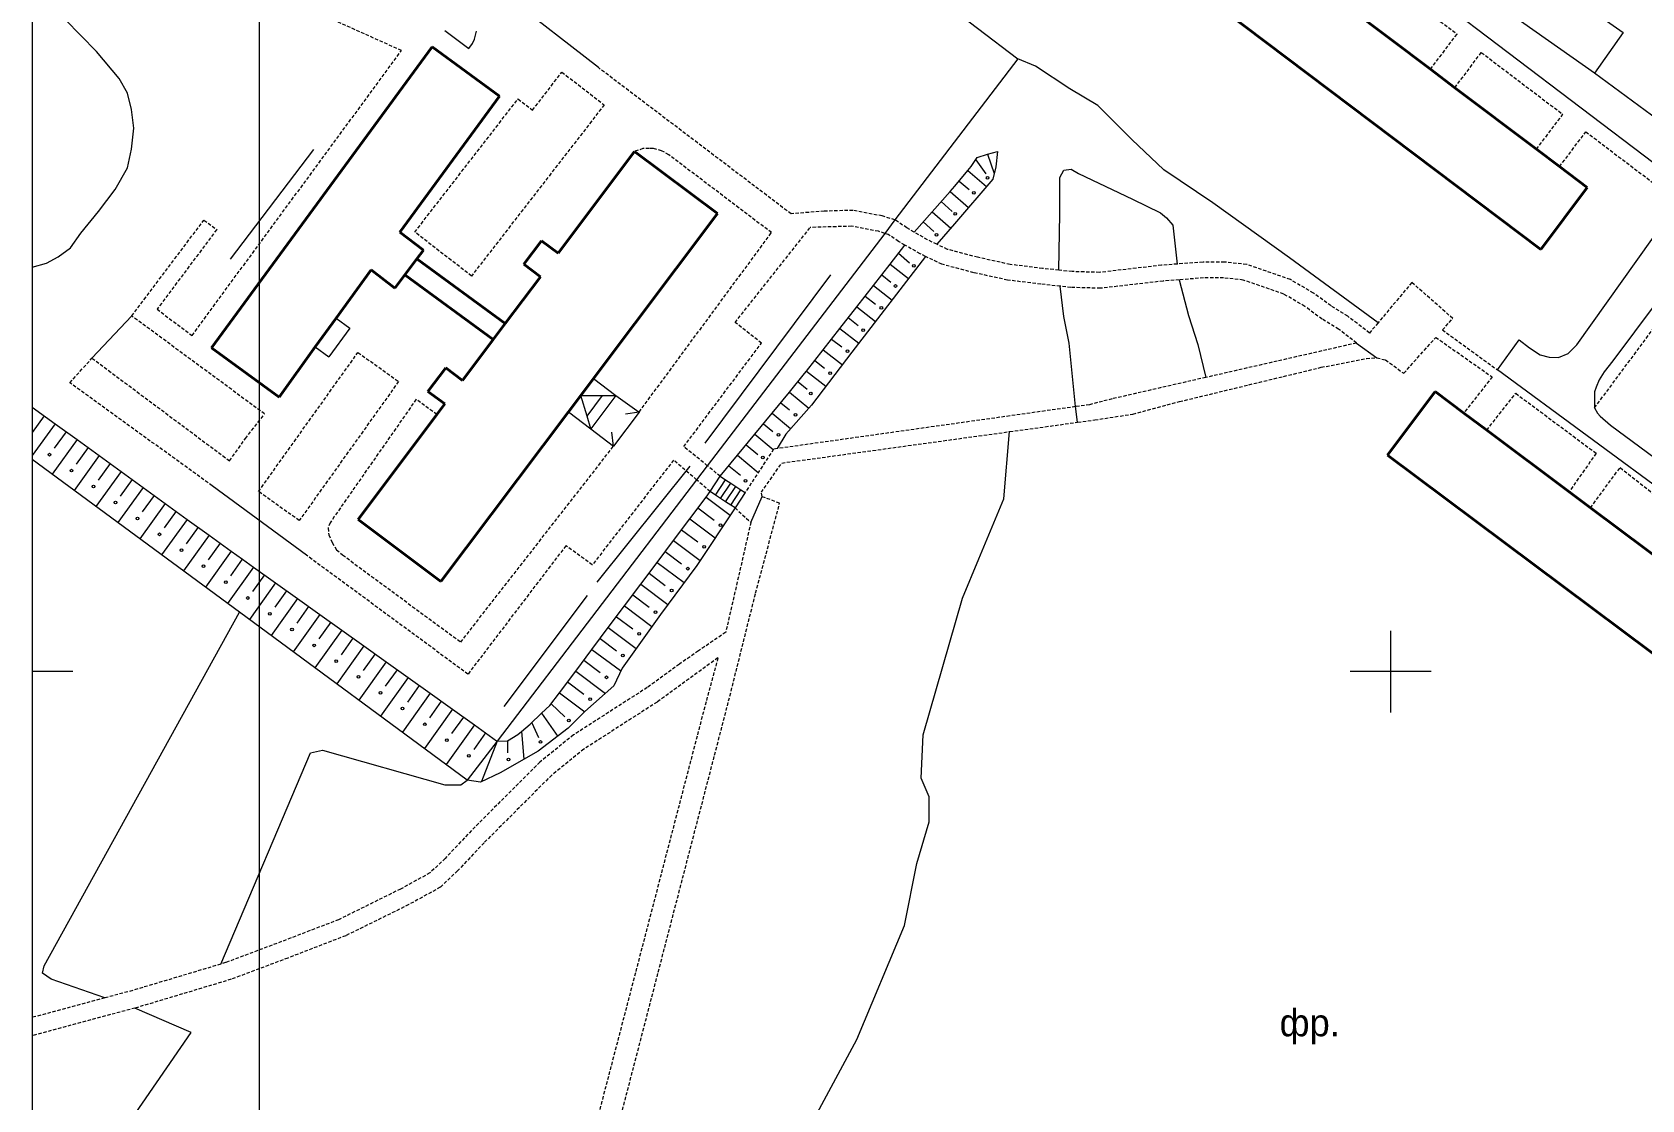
# Model space of a CAD drawing. Extents: x 1000 to 4000, y -5000 to -1000.
# Drawn here: x 1000 to 1237, y -2863.1 to -2705.9 of the extents above; entities that cross this region are included whole.
import ezdxf
from ezdxf.enums import TextEntityAlignment as Align

# ---------------------------------------------------------------- set-up
doc = ezdxf.new("R2010")
doc.units = 0
doc.header["$MEASUREMENT"] = 0
doc.linetypes.add('DASHED', pattern=[0.75, 0.5, -0.25])
for name, color, linetype in [('1', 7, 'CONTINUOUS'), ('11', 7, 'CONTINUOUS'), ('24', 7, 'CONTINUOUS'), ('25', 7, 'CONTINUOUS'), ('37', 7, 'CONTINUOUS'), ('40', 7, 'CONTINUOUS'), ('42', 7, 'CONTINUOUS'), ('6', 7, 'CONTINUOUS'), ('7', 7, 'CONTINUOUS'), ('границы команд_1', 10, 'CONTINUOUS')]:
    doc.layers.add(name, color=color, linetype=linetype)
doc.styles.get("Standard").update_dxf_attribs({"font": 'txt', "height": 0.2})

msp = doc.modelspace()

# ---------------------------------------------------------------- linework, layer by layer
at = {"layer": '1', "color": 253, "linetype": 'Continuous', "lineweight": 0}
for p, q in [((1000, -2000), (1000, -3000)), ((1200, -2806.06), (1200, -2794.02)), ((1005.96, -2800), (1000, -2800)), ((1205.96, -2800), (1194.04, -2800))]:
    msp.add_line(p, q, dxfattribs=at)
at = {"layer": '11', "color": 253, "linetype": 'Continuous', "lineweight": 0}
for p, q in [((1076.25, -2657.36), (1145.12, -2709.84)), ((1206.54, -2686.45), (1234.22, -2705.95)), ((1230, -2711.95), (1202.32, -2692.44)), ((1234.22, -2705.95), (1230, -2711.95)), ((1145.12, -2709.84), (1127.02, -2733.53)), ((1127.02, -2733.53), (1125.52, -2735.51)), ((1125.52, -2735.51), (1099.39, -2769.72)), ((1030.52, -2791.28), (1000, -2768.81)), ((1099.39, -2769.72), (1097.81, -2771.8)), ((1097.81, -2771.8), (1068.44, -2810.24)), ((1064.06, -2815.98), (1030.52, -2791.28)), ((1068.44, -2810.24), (1064.06, -2815.98))]:
    msp.add_line(p, q, dxfattribs=at)
at = {"layer": '24', "color": 253, "linetype": 'Continuous', "lineweight": 0}
for p, q in [((1238.77, -2725.21), (1106.58, -2624.98)), ((1301.86, -2661.54), (1232.7, -2754.28)), ((1083.35, -2711.12), (1063.69, -2695.77)), ((1060.75, -2705.66), (1064.3, -2708.3)), ((1065.12, -2706.95), (1065.39, -2705.76)), ((1064.3, -2708.3), (1064.83, -2707.57)), ((1064.83, -2707.57), (1065.12, -2706.95)), ((1244.78, -2722.82), (1230, -2711.95)), ((1227.41, -2751.93), (1240.76, -2733.18)), ((1044.75, -2748), (1046.75, -2749.47)), ((1046.75, -2749.47), (1043.66, -2753.69)), ((1041.68, -2752.24), (1043.66, -2753.69)), ((1194.96, -2751.66), (1197.95, -2753.83)), ((1215.7, -2755.59), (1218.89, -2751.19)), ((1218.89, -2751.19), (1220.41, -2752.36)), ((1220.41, -2752.36), (1221.98, -2753.37)), ((1221.98, -2753.37), (1223.32, -2753.74)), ((1224.7, -2753.78), (1226.13, -2753.22)), ((1226.13, -2753.22), (1227.41, -2751.93)), ((1430.52, -2913.81), (1215.7, -2755.59)), ((1223.32, -2753.74), (1224.7, -2753.78)), ((1232.7, -2754.28), (1231.41, -2755.92)), ((1230.24, -2758.15), (1230.01, -2758.85)), ((1230.71, -2757.09), (1230.24, -2758.15)), ((1231.41, -2755.92), (1230.71, -2757.09)), ((1230.01, -2758.85), (1230.01, -2759.55)), ((1230.01, -2759.55), (1230.01, -2760.49)), ((1230.01, -2760.49), (1230.01, -2761.2)), ((1153.91, -2763.32), (1153.61, -2761.02)), ((1230.01, -2761.2), (1230.45, -2761.97)), ((1230.45, -2761.97), (1230.82, -2762.44)), ((1230.82, -2762.44), (1232.35, -2763.76)), ((1232.35, -2763.76), (1264.58, -2787.58)), ((1040.39, -2782.9), (1026.5, -2772.67)), ((1105.8, -2778.05), (1107.46, -2774.27))]:
    msp.add_line(p, q, dxfattribs=at)
at = {"layer": '24', "color": 253, "linetype": 'DASHED', "lineweight": 0}
for p, q in [((1054.37, -2708.61), (1032.4, -2698.72)), ((1197.74, -2697.06), (1209.76, -2706.17)), ((1205.85, -2711.36), (1209.76, -2706.17)), ((1023.53, -2750.54), (1054.37, -2708.61)), ((1209.44, -2714.07), (1213.34, -2708.89)), ((1213.34, -2708.89), (1225.34, -2717.99)), ((1073.65, -2717.38), (1077.99, -2711.78)), ((1077.99, -2711.78), (1084.21, -2716.6)), ((1111.72, -2732.64), (1083.35, -2711.12)), ((1056.33, -2735.32), (1071.52, -2715.73)), ((1084.21, -2716.6), (1064.67, -2741.79)), ((1071.52, -2715.73), (1073.65, -2717.38)), ((1221.46, -2723.13), (1225.34, -2717.99)), ((1224.86, -2725.69), (1228.73, -2720.56)), ((1228.73, -2720.56), (1241.88, -2730.54)), ((1089.92, -2723.04), (1088.68, -2723.44)), ((1090.84, -2723.04), (1089.92, -2723.04)), ((1091.45, -2723.04), (1090.84, -2723.04)), ((1092.67, -2723.34), (1091.45, -2723.04)), ((1093.73, -2723.95), (1092.67, -2723.34)), ((1108.84, -2735.41), (1093.73, -2723.95)), ((1120.83, -2732.13), (1116.61, -2732.24)), ((1125.14, -2732.95), (1120.83, -2732.13)), ((1014.65, -2747.67), (1025.29, -2733.55)), ((1025.29, -2733.55), (1027.16, -2734.96)), ((1116.61, -2732.24), (1111.72, -2732.64)), ((1120.64, -2734.47), (1114.55, -2734.64)), ((1124.58, -2735.21), (1120.64, -2734.47)), ((1127.02, -2733.53), (1125.14, -2732.95)), ((1128.77, -2734.7), (1127.02, -2733.53)), ((1027.16, -2734.96), (1018.38, -2746.68)), ((1064.67, -2741.79), (1056.33, -2735.32)), ((1089.36, -2761.81), (1108.84, -2735.41)), ((1103.47, -2748.61), (1114.55, -2734.64)), ((1125.52, -2735.51), (1124.58, -2735.21)), ((1126, -2735.66), (1125.52, -2735.51)), ((1127.54, -2736.69), (1126, -2735.66)), ((1128.48, -2737.23), (1127.54, -2736.69)), ((1129.83, -2735.32), (1128.77, -2734.7)), ((1131.81, -2736.46), (1129.83, -2735.32)), ((1133.17, -2737.11), (1131.81, -2736.46)), ((1130.72, -2738.53), (1128.48, -2737.23)), ((1131.53, -2738.91), (1130.72, -2738.53)), ((1133.93, -2740.07), (1131.53, -2738.91)), ((1134.74, -2737.87), (1133.17, -2737.11)), ((1139.19, -2739.04), (1134.74, -2737.87)), ((1143.96, -2740.09), (1139.19, -2739.04)), ((1138.64, -2741.31), (1133.93, -2740.07)), ((1143.57, -2742.39), (1138.64, -2741.31)), ((1148.76, -2740.68), (1143.96, -2740.09)), ((1151.13, -2740.93), (1148.76, -2740.68)), ((1153.09, -2741.14), (1151.13, -2740.93)), ((1157.15, -2741.26), (1153.09, -2741.14)), ((1166.28, -2740.21), (1157.15, -2741.26)), ((1168.58, -2740.03), (1166.28, -2740.21)), ((1172.37, -2739.74), (1168.58, -2740.03)), ((1175.53, -2739.74), (1172.37, -2739.74)), ((1178.8, -2740.09), (1175.53, -2739.74)), ((1185.24, -2742.32), (1178.8, -2740.09)), ((1148.49, -2742.99), (1143.57, -2742.39)), ((1151.35, -2743.3), (1148.49, -2742.99)), ((1152.93, -2743.47), (1151.35, -2743.3)), ((1157.26, -2743.6), (1152.93, -2743.47)), ((1166.51, -2742.53), (1157.26, -2743.6)), ((1168.86, -2742.35), (1166.51, -2742.53)), ((1172.46, -2742.07), (1168.86, -2742.35)), ((1175.4, -2742.07), (1172.46, -2742.07)), ((1178.29, -2742.38), (1175.4, -2742.07)), ((1184.26, -2744.45), (1178.29, -2742.38)), ((1188.63, -2744.31), (1185.24, -2742.32)), ((1203.11, -2742.75), (1198.13, -2748.68)), ((1209.13, -2748.03), (1203.11, -2742.75)), ((1187.35, -2746.26), (1184.26, -2744.45)), ((1189.9, -2748.12), (1187.35, -2746.26)), ((1191.21, -2746.18), (1188.63, -2744.31)), ((1193.67, -2747.71), (1191.21, -2746.18)), ((1230.01, -2761.2), (1242.02, -2745.04)), ((1034.2, -2762.08), (1014.65, -2747.67)), ((1018.38, -2746.68), (1023.53, -2750.54)), ((1107.36, -2751.67), (1103.47, -2748.61)), ((1192.33, -2749.63), (1189.9, -2748.12)), ((1196.87, -2750.18), (1193.67, -2747.71)), ((1198.13, -2748.68), (1196.87, -2750.18)), ((1207.61, -2749.73), (1209.13, -2748.03)), ((1194.96, -2751.66), (1192.33, -2749.63)), ((1201.92, -2756.11), (1206.64, -2750.82)), ((1206.64, -2750.82), (1214.94, -2756.64)), ((1207.61, -2749.73), (1215.7, -2755.59)), ((1033.32, -2773.51), (1047.96, -2753.04)), ((1047.96, -2753.04), (1053.94, -2757.32)), ((1095.93, -2766.91), (1107.36, -2751.67)), ((1194.96, -2751.66), (1172.79, -2756.72)), ((1005.53, -2757.51), (1008.8, -2753.88)), ((1008.8, -2753.88), (1029.05, -2768.99)), ((1168.93, -2760.27), (1189.77, -2755.23)), ((1189.77, -2755.23), (1194.18, -2754.37)), ((1194.18, -2754.37), (1196.44, -2753.94)), ((1196.44, -2753.94), (1197.95, -2753.83)), ((1197.95, -2753.83), (1199.24, -2754.15)), ((1199.24, -2754.15), (1201.92, -2756.11)), ((1026.5, -2772.67), (1005.53, -2757.51)), ((1053.94, -2757.32), (1039.31, -2777.79)), ((1172.79, -2756.72), (1159, -2759.87)), ((1214.94, -2756.64), (1210.77, -2761.97)), ((1056.53, -2759.94), (1044.48, -2777.2)), ((1059.57, -2762.18), (1056.53, -2759.94)), ((1159, -2759.87), (1155.66, -2760.73)), ((1162.04, -2762.11), (1168.93, -2760.27)), ((1214.13, -2764.49), (1218.42, -2759.06)), ((1218.42, -2759.06), (1230.25, -2767.89)), ((1031.39, -2765.71), (1034.2, -2762.08)), ((1153.61, -2761.02), (1109.69, -2767.2)), ((1155.66, -2760.73), (1153.61, -2761.02)), ((1153.91, -2763.32), (1156.44, -2762.97)), ((1156.44, -2762.97), (1162.04, -2762.11)), ((1110.36, -2769.32), (1143.9, -2764.7)), ((1143.9, -2764.7), (1153.91, -2763.32)), ((1029.05, -2768.99), (1031.39, -2765.71)), ((1063.09, -2795.68), (1085.58, -2766.85)), ((1099.39, -2769.72), (1095.93, -2766.91)), ((1109.14, -2767.28), (1104.96, -2773.66)), ((1109.69, -2767.2), (1109.14, -2767.28)), ((1094.43, -2768.89), (1082.45, -2784.32)), ((1097.81, -2771.8), (1094.43, -2768.89)), ((1101.3, -2771.26), (1099.39, -2769.72)), ((1107.35, -2773.63), (1110.36, -2769.32)), ((1230.25, -2767.89), (1226.25, -2773.56)), ((1229.4, -2775.91), (1233.77, -2770)), ((1233.77, -2770), (1246.14, -2779.7)), ((1099.81, -2773.52), (1097.81, -2771.8)), ((1039.31, -2777.79), (1033.32, -2773.51)), ((1107.46, -2774.27), (1107.35, -2773.63)), ((1110.04, -2775.24), (1107.46, -2774.27)), ((1044.48, -2777.2), (1043.87, -2778.12)), ((1103.47, -2775.93), (1105.8, -2778.05)), ((1106.5, -2788.46), (1110.04, -2775.24)), ((1043.87, -2778.12), (1043.57, -2778.88)), ((1043.57, -2778.88), (1043.67, -2779.87)), ((1105.8, -2778.05), (1102.1, -2794.24)), ((1043.67, -2779.87), (1044.17, -2781.02)), ((1044.17, -2781.02), (1044.79, -2782.09)), ((1078.56, -2781.49), (1064.15, -2800.4)), ((1082.45, -2784.32), (1078.56, -2781.49)), ((1064.15, -2800.4), (1040.39, -2782.9)), ((1044.79, -2782.09), (1045.7, -2782.85)), ((1045.7, -2782.85), (1063.09, -2795.68)), ((1102.53, -2804.35), (1106.5, -2788.46)), ((1102.1, -2794.24), (1098.08, -2796.98)), ((1100.95, -2798), (1092.01, -2804.5)), ((1098.08, -2796.98), (1095.28, -2798.92)), ((1100.95, -2798), (1099.2, -2804.47)), ((1095.28, -2798.92), (1090.55, -2802.37)), ((1090.55, -2802.37), (1079.7, -2809.34)), ((1099.2, -2804.47), (1078.68, -2883.2)), ((1092.01, -2804.5), (1081.22, -2811.44)), ((1081.81, -2884.17), (1102.53, -2804.35)), ((1079.7, -2809.34), (1074.75, -2813.33)), ((1081.22, -2811.44), (1076.49, -2815.25)), ((1074.75, -2813.33), (1064.67, -2823.42)), ((1076.49, -2815.25), (1066.53, -2825.22)), ((1064.67, -2823.42), (1060.8, -2827.51)), ((1066.53, -2825.22), (1062.63, -2829.34)), ((1060.8, -2827.51), (1058.54, -2829.66)), ((1062.63, -2829.34), (1060.08, -2831.77)), ((1058.54, -2829.66), (1054.23, -2832.03)), ((1054.23, -2832.03), (1045.11, -2836.54)), ((1060.08, -2831.77), (1055.43, -2834.33)), ((1055.43, -2834.33), (1046.15, -2838.91)), ((1045.11, -2836.54), (1036.71, -2839.77)), ((1036.71, -2839.77), (1028.47, -2842.86)), ((1046.15, -2838.91), (1037.63, -2842.19)), ((1027.76, -2843.08), (1014.8, -2846.96)), ((1028.47, -2842.86), (1027.76, -2843.08)), ((1037.63, -2842.19), (1029.29, -2845.32)), ((1029.29, -2845.32), (1015.51, -2849.45)), ((1010.68, -2848.06), (1000, -2850.93)), ((1014.8, -2846.96), (1010.68, -2848.06)), ((1015.13, -2849.55), (1000, -2853.61)), ((1015.51, -2849.45), (1015.13, -2849.55))]:
    msp.add_line(p, q, dxfattribs=at)
at = {"layer": '25', "color": 253, "linetype": 'Continuous', "lineweight": 0}
for p, q in [((1099.81, -2773.52), (1101.3, -2771.26)), ((1100.59, -2774.03), (1102.08, -2771.77)), ((1101.3, -2771.26), (1102.08, -2771.77)), ((1101.34, -2774.53), (1102.83, -2772.26)), ((1102.08, -2771.77), (1102.83, -2772.26)), ((1102.83, -2772.26), (1103.58, -2772.76)), ((1100.59, -2774.03), (1099.81, -2773.52)), ((1101.34, -2774.53), (1100.59, -2774.03)), ((1102.09, -2775.02), (1101.34, -2774.53)), ((1102.09, -2775.02), (1103.58, -2772.76)), ((1102.85, -2775.51), (1104.33, -2773.25)), ((1104.96, -2773.66), (1103.47, -2775.93)), ((1103.58, -2772.76), (1104.33, -2773.25)), ((1104.33, -2773.25), (1104.96, -2773.66)), ((1102.85, -2775.51), (1102.09, -2775.02)), ((1103.47, -2775.93), (1102.85, -2775.51))]:
    msp.add_line(p, q, dxfattribs=at)
at = {"layer": '37', "color": 253, "linetype": 'Continuous', "lineweight": 0}
for p, q in [((1138.25, -2725.66), (1139.13, -2724.33)), ((1138.9, -2724.68), (1140.37, -2726.77)), ((1139.13, -2724.33), (1140.66, -2723.87)), ((1140.66, -2723.87), (1142.1, -2723.44)), ((1140.66, -2723.87), (1141.63, -2726.68)), ((1142.1, -2723.44), (1141.87, -2725.71)), ((1135.81, -2728.57), (1137.73, -2726.28)), ((1137.73, -2726.28), (1138.25, -2725.66)), ((1137.73, -2726.28), (1140.5, -2728.61)), ((1141.87, -2725.71), (1141.41, -2727.54)), ((1132.49, -2732.32), (1135.14, -2729.33)), ((1135.14, -2729.33), (1135.81, -2728.57)), ((1135.14, -2729.33), (1137.83, -2731.71)), ((1141.41, -2727.54), (1135.77, -2734.11)), ((1136.45, -2727.81), (1137.95, -2729.08)), ((1133.81, -2730.82), (1135.46, -2732.28)), ((1129.83, -2735.32), (1132.49, -2732.32)), ((1131.16, -2733.82), (1132.76, -2735.23)), ((1132.49, -2732.32), (1135.22, -2734.74)), ((1135.77, -2734.11), (1133.17, -2737.11)), ((1131.53, -2738.91), (1120.68, -2753.02)), ((1126.3, -2740.04), (1128.48, -2737.23)), ((1127.55, -2738.43), (1129.15, -2739.85)), ((1123.84, -2743.19), (1126.3, -2740.04)), ((1125.07, -2741.61), (1126.43, -2742.68)), ((1126.3, -2740.04), (1129.03, -2742.17)), ((1121.38, -2746.35), (1123.84, -2743.19)), ((1123.84, -2743.19), (1126.59, -2745.34)), ((1118.92, -2749.5), (1121.38, -2746.35)), ((1121.38, -2746.35), (1124.15, -2748.51)), ((1122.61, -2744.77), (1124.13, -2745.95)), ((1120.15, -2747.92), (1121.62, -2749.07)), ((1116.46, -2752.65), (1118.92, -2749.5)), ((1117.69, -2751.08), (1119.18, -2752.24)), ((1118.92, -2749.5), (1121.71, -2751.68)), ((1114, -2755.81), (1116.46, -2752.65)), ((1120.68, -2753.02), (1114.73, -2760.81)), ((1116.46, -2752.65), (1119.28, -2754.86)), ((1113.72, -2756.16), (1114, -2755.81)), ((1114, -2755.81), (1116.86, -2758.03)), ((1115.23, -2754.23), (1116.66, -2755.35)), ((1111.47, -2758.9), (1113.72, -2756.16)), ((1112.77, -2757.39), (1114.11, -2758.43)), ((1108.92, -2761.99), (1111.47, -2758.9)), ((1110.19, -2760.45), (1111.47, -2761.5)), ((1111.47, -2758.9), (1114.33, -2761.26)), ((1000, -2761.09), (1003.39, -2763.54)), ((1001.77, -2762.36), (1000, -2764.81)), ((1106.38, -2765.08), (1108.92, -2761.99)), ((1108.92, -2761.99), (1111.66, -2764.25)), ((1114.73, -2760.81), (1110.95, -2765.05)), ((1003.39, -2763.54), (1000, -2768.22)), ((1005.01, -2764.71), (1003.25, -2767.14)), ((1003.39, -2763.54), (1006.63, -2765.88)), ((1103.84, -2768.17), (1106.38, -2765.08)), ((1106.38, -2765.08), (1109.11, -2767.33)), ((1107.65, -2763.54), (1109.03, -2764.67)), ((1110.95, -2765.05), (1109.69, -2767.2)), ((1006.63, -2765.88), (1002.94, -2770.98)), ((1008.25, -2767.05), (1006.49, -2769.49)), ((1006.63, -2765.88), (1009.87, -2768.23)), ((1105.11, -2766.62), (1106.85, -2768.05)), ((1009.87, -2768.23), (1006.16, -2773.35)), ((1011.49, -2769.4), (1009.73, -2771.83)), ((1009.87, -2768.23), (1013.11, -2770.57)), ((1101.3, -2771.26), (1103.84, -2768.17)), ((1102.57, -2769.71), (1104.28, -2771.12)), ((1103.84, -2768.17), (1106.9, -2770.69)), ((1013.11, -2770.57), (1009.38, -2775.72)), ((1014.73, -2771.74), (1012.97, -2774.18)), ((1013.11, -2770.57), (1016.35, -2772.92)), ((1016.35, -2772.92), (1012.61, -2778.09)), ((1017.97, -2774.09), (1016.21, -2776.52)), ((1016.35, -2772.92), (1019.59, -2775.26)), ((1096.8, -2777.54), (1099.2, -2774.34)), ((1099.2, -2774.34), (1099.81, -2773.52)), ((1099.2, -2774.34), (1102.76, -2777.01)), ((1019.59, -2775.26), (1015.83, -2780.46)), ((1021.21, -2776.43), (1019.45, -2778.86)), ((1019.59, -2775.26), (1022.83, -2777.61)), ((1103.47, -2775.93), (1097.84, -2784.42)), ((1098, -2775.94), (1100.4, -2777.74)), ((1022.83, -2777.61), (1019.05, -2782.84)), ((1024.45, -2778.78), (1022.69, -2781.21)), ((1022.83, -2777.61), (1026.07, -2779.95)), ((1094.4, -2780.74), (1096.8, -2777.54)), ((1095.6, -2779.14), (1098, -2780.94)), ((1096.8, -2777.54), (1100.54, -2780.34)), ((1026.07, -2779.95), (1022.27, -2785.21)), ((1027.69, -2781.12), (1025.93, -2783.55)), ((1026.07, -2779.95), (1029.31, -2782.3)), ((1092, -2783.94), (1094.4, -2780.74)), ((1094.4, -2780.74), (1098.33, -2783.68)), ((1029.31, -2782.3), (1025.49, -2787.58)), ((1030.93, -2783.47), (1029.19, -2785.91)), ((1029.31, -2782.3), (1030.96, -2783.49)), ((1030.96, -2783.49), (1032.56, -2784.63)), ((1089.61, -2787.14), (1092, -2783.94)), ((1092, -2783.94), (1095.98, -2786.92)), ((1093.2, -2782.34), (1095.6, -2784.14)), ((1032.56, -2784.63), (1028.74, -2789.98)), ((1034.19, -2785.79), (1032.44, -2788.24)), ((1032.56, -2784.63), (1035.82, -2786.95)), ((1090.81, -2785.54), (1093.2, -2787.34)), ((1097.84, -2784.42), (1092.5, -2791.6)), ((1035.82, -2786.95), (1031.97, -2792.35)), ((1037.44, -2788.12), (1035.7, -2790.56)), ((1035.82, -2786.95), (1039.07, -2789.28)), ((1087.21, -2790.34), (1089.61, -2787.14)), ((1088.41, -2788.74), (1090.81, -2790.54)), ((1089.61, -2787.14), (1093.59, -2790.13)), ((1039.07, -2789.28), (1035.19, -2794.72)), ((1040.7, -2790.44), (1038.96, -2792.88)), ((1039.07, -2789.28), (1042.33, -2791.6)), ((1084.81, -2793.55), (1087.21, -2790.34)), ((1087.21, -2790.34), (1091.24, -2793.37)), ((1042.33, -2791.6), (1038.41, -2797.09)), ((1043.96, -2792.76), (1042.21, -2795.21)), ((1042.33, -2791.6), (1045.58, -2793.93)), ((1082.41, -2796.75), (1084.81, -2793.55)), ((1084.81, -2793.55), (1088.92, -2796.62)), ((1086.01, -2791.95), (1088.41, -2793.74)), ((1092.5, -2791.6), (1086.87, -2799.5)), ((1045.58, -2793.93), (1041.63, -2799.47)), ((1047.21, -2795.09), (1045.47, -2797.53)), ((1045.58, -2793.93), (1048.84, -2796.25)), ((1083.61, -2795.15), (1086.01, -2796.95)), ((1048.84, -2796.25), (1044.85, -2801.84)), ((1050.47, -2797.41), (1048.72, -2799.85)), ((1048.84, -2796.25), (1052.1, -2798.57)), ((1080.01, -2799.95), (1082.41, -2796.75)), ((1081.21, -2798.35), (1083.61, -2800.15)), ((1082.41, -2796.75), (1086.6, -2799.88)), ((1052.1, -2798.57), (1048.07, -2804.21)), ((1055.35, -2800.9), (1051.29, -2806.58)), ((1053.72, -2799.74), (1051.98, -2802.18)), ((1052.1, -2798.57), (1055.35, -2800.9)), ((1055.35, -2800.9), (1058.61, -2803.22)), ((1077.61, -2803.15), (1080.01, -2799.95)), ((1080.01, -2799.95), (1084.39, -2803.23)), ((1086.87, -2799.5), (1085.65, -2802.1)), ((1058.61, -2803.22), (1054.52, -2808.95)), ((1056.98, -2802.06), (1055.24, -2804.5)), ((1058.61, -2803.22), (1061.86, -2805.55)), ((1076.23, -2804.99), (1077.61, -2803.15)), ((1077.61, -2803.15), (1081.34, -2805.95)), ((1078.81, -2801.55), (1081.21, -2803.35)), ((1085.65, -2802.1), (1081.38, -2805.92)), ((1061.86, -2805.55), (1057.74, -2811.33)), ((1060.23, -2804.38), (1058.49, -2806.83)), ((1061.86, -2805.55), (1065.12, -2807.87)), ((1075, -2806.16), (1076.23, -2804.99)), ((1076.41, -2804.75), (1078.42, -2806.68)), ((1065.12, -2807.87), (1060.96, -2813.7)), ((1063.49, -2806.71), (1061.75, -2809.15)), ((1065.12, -2807.87), (1068.37, -2810.19)), ((1072.03, -2808.83), (1073.33, -2807.74)), ((1073.33, -2807.74), (1075, -2806.16)), ((1073.55, -2807.54), (1074.55, -2809.72)), ((1075, -2806.16), (1077.36, -2809.56)), ((1081.38, -2805.92), (1078.93, -2808.36)), ((1066.75, -2809.03), (1065, -2811.47)), ((1068.44, -2810.24), (1066.16, -2816.2)), ((1068.37, -2810.19), (1068.44, -2810.24)), ((1068.44, -2810.24), (1069.98, -2810.19)), ((1069.98, -2810.19), (1069.95, -2811.98)), ((1069.98, -2810.19), (1071.5, -2809.27)), ((1071.5, -2809.27), (1072.03, -2808.83)), ((1072.03, -2808.83), (1072.38, -2812.93)), ((1078.93, -2808.36), (1074.51, -2811.72)), ((1074.51, -2811.72), (1068.88, -2814.91)), ((1068.88, -2814.91), (1065.98, -2816.29)), ((1065.98, -2816.29), (1064.06, -2815.98))]:
    msp.add_line(p, q, dxfattribs=at)
for centre in [(1140.66, -2727.33), (1138.62, -2729.53), (1135.9, -2732.62), (1133.13, -2735.72), (1129.79, -2740.28), (1127.1, -2743.26), (1125.01, -2746.46), (1122.35, -2749.76), (1120.04, -2752.85), (1117.48, -2756.11), (1114.61, -2759.1), (1112.39, -2762.22), (1109.88, -2765.16), (1002.54, -2768.09), (1107.58, -2768.52), (1005.78, -2770.44), (1105.02, -2771.93), (1009.02, -2772.78), (1012.26, -2775.13), (1015.5, -2777.47), (1101.34, -2778.46), (1018.74, -2779.82), (1021.98, -2782.16), (1098.94, -2781.66), (1025.22, -2784.51), (1028.49, -2786.87), (1096.54, -2784.87), (1031.74, -2789.19), (1094.14, -2788.07), (1035, -2791.51), (1091.75, -2791.27), (1038.25, -2793.84), (1041.51, -2796.16), (1089.35, -2794.47), (1044.77, -2798.49), (1086.95, -2797.67), (1048.02, -2800.81), (1084.55, -2800.87), (1051.28, -2803.13), (1054.53, -2805.46), (1082.15, -2804.07), (1057.79, -2807.78), (1079.02, -2807.22), (1061.04, -2810.11), (1074.85, -2810.38), (1064.3, -2812.43), (1070.13, -2812.97)]:
    msp.add_circle(centre, 0.2, dxfattribs=at)
at = {"layer": '40', "color": 253, "linetype": 'Continuous', "lineweight": 0}
for p, q in [((1009.45, -2708.75), (1004.87, -2704.01)), ((1012.8, -2712.72), (1009.45, -2708.75)), ((1147.73, -2710.9), (1145.12, -2709.84)), ((1014.03, -2714.86), (1012.8, -2712.72)), ((1152.77, -2714.26), (1147.73, -2710.9)), ((1014.64, -2717.3), (1014.03, -2714.86)), ((1156.89, -2716.7), (1152.77, -2714.26)), ((1014.94, -2720.05), (1014.64, -2717.3)), ((1161.89, -2721.71), (1156.89, -2716.7)), ((1014.64, -2723.11), (1014.94, -2720.05)), ((1166.62, -2726.14), (1161.89, -2721.71)), ((1014.03, -2725.86), (1014.64, -2723.11)), ((1029.19, -2739.31), (1041.46, -2723.17)), ((1012.2, -2729.06), (1014.03, -2725.86)), ((1151.29, -2727.29), (1151.9, -2726.22)), ((1151.29, -2732.64), (1151.29, -2727.29)), ((1151.9, -2726.22), (1152.97, -2726.07)), ((1152.97, -2726.07), (1154.04, -2726.68)), ((1154.04, -2726.68), (1161.97, -2730.5)), ((1173.8, -2731.03), (1166.62, -2726.14)), ((1009.75, -2732.27), (1012.2, -2729.06)), ((1161.97, -2730.5), (1166.09, -2732.48)), ((1185.09, -2739.13), (1173.8, -2731.03)), ((1007.16, -2735.48), (1009.75, -2732.27)), ((1151.13, -2740.93), (1151.29, -2732.64)), ((1166.09, -2732.48), (1167.01, -2733.25)), ((1167.01, -2733.25), (1167.92, -2734.32)), ((1167.92, -2734.32), (1168.58, -2740.03)), ((1005.63, -2737.62), (1007.16, -2735.48)), ((1002.13, -2739.91), (1003.8, -2738.99)), ((1003.8, -2738.99), (1005.63, -2737.62)), ((1198.13, -2748.68), (1185.09, -2739.13)), ((1000, -2740.47), (1002.13, -2739.91)), ((1099.06, -2766.4), (1117.59, -2741.6)), ((1151.9, -2747.73), (1151.35, -2743.3)), ((1168.86, -2742.35), (1170.21, -2747.61)), ((1008.8, -2753.88), (1014.65, -2747.67)), ((1152.67, -2751.7), (1151.9, -2747.73)), ((1170.21, -2747.61), (1171.58, -2751.88)), ((1153.61, -2761.02), (1152.67, -2751.7)), ((1171.58, -2751.88), (1172.79, -2756.72)), ((1143.04, -2774.57), (1143.9, -2764.7)), ((1083.18, -2786.87), (1096.89, -2769.77)), ((1139.38, -2783.42), (1143.04, -2774.57)), ((1136.94, -2789.23), (1139.38, -2783.42)), ((1069.46, -2805.18), (1081.73, -2788.8)), ((1001.74, -2843.33), (1030.52, -2791.28)), ((1131.15, -2809.32), (1136.94, -2789.23)), ((1130.85, -2815.73), (1131.15, -2809.32)), ((1027.76, -2843.08), (1040.97, -2811.98)), ((1040.97, -2811.98), (1042.75, -2811.61)), ((1042.75, -2811.61), (1060.74, -2816.68)), ((1060.74, -2816.68), (1063.12, -2816.68)), ((1063.12, -2816.68), (1064.06, -2815.98)), ((1132.07, -2818.48), (1130.85, -2815.73)), ((1132.07, -2822.15), (1132.07, -2818.48)), ((1130.24, -2828.26), (1132.07, -2822.15)), ((1128.42, -2837.38), (1130.24, -2828.26)), ((1121.4, -2854.19), (1128.42, -2837.38)), ((1001.53, -2844.43), (1001.74, -2843.33)), ((1002.77, -2845.29), (1001.53, -2844.43)), ((1010.68, -2848.06), (1002.77, -2845.29)), ((1023.41, -2853.15), (1015.13, -2849.55)), ((1014.73, -2865.74), (1023.41, -2853.15)), ((1113.47, -2868.85), (1121.4, -2854.19))]:
    msp.add_line(p, q, dxfattribs=at)
at = {"layer": '6', "color": 253, "linetype": 'Continuous', "lineweight": 40}
for p, q in [((1222.09, -2737.87), (1095.61, -2642.52)), ((1193.81, -2702.28), (1205.85, -2711.36)), ((1026.42, -2752.36), (1058.87, -2708.05)), ((1058.87, -2708.05), (1068.79, -2715.32)), ((1205.85, -2711.36), (1209.44, -2714.07)), ((1068.79, -2715.32), (1054.14, -2735.34)), ((1209.44, -2714.07), (1221.46, -2723.13)), ((1077.43, -2738.42), (1088.68, -2723.44)), ((1088.68, -2723.44), (1100.88, -2732.61)), ((1221.46, -2723.13), (1224.86, -2725.69)), ((1224.86, -2725.69), (1228.94, -2728.77)), ((1228.94, -2728.77), (1222.09, -2737.87)), ((1100.88, -2732.61), (1082.64, -2756.88)), ((1054.14, -2735.34), (1057.63, -2737.97)), ((1072.38, -2740.07), (1075, -2736.59)), ((1075, -2736.59), (1077.43, -2738.42)), ((1056.64, -2739.28), (1054.87, -2741.62)), ((1057.63, -2737.97), (1056.64, -2739.28)), ((1069.63, -2748.79), (1056.64, -2739.28)), ((1049.89, -2740.9), (1044.75, -2748)), ((1053.38, -2743.6), (1049.89, -2740.9)), ((1054.87, -2741.62), (1053.38, -2743.6)), ((1067.87, -2751.14), (1054.87, -2741.62)), ((1074.81, -2741.9), (1072.38, -2740.07)), ((1069.63, -2748.79), (1074.81, -2741.9)), ((1044.75, -2748), (1041.68, -2752.24)), ((1067.87, -2751.14), (1069.63, -2748.79)), ((1063.35, -2757.15), (1067.87, -2751.14)), ((1036.34, -2759.62), (1026.42, -2752.36)), ((1041.68, -2752.24), (1036.34, -2759.62)), ((1058.27, -2758.78), (1060.88, -2755.3)), ((1060.88, -2755.3), (1063.35, -2757.15)), ((1082.64, -2756.88), (1080.78, -2759.36)), ((1060.73, -2760.63), (1058.27, -2758.78)), ((1059.57, -2762.18), (1060.73, -2760.63)), ((1080.78, -2759.36), (1078.96, -2761.79)), ((1199.54, -2768.16), (1206.54, -2758.81)), ((1206.54, -2758.81), (1210.77, -2761.97)), ((1047.97, -2777.62), (1059.57, -2762.18)), ((1078.96, -2761.79), (1060.17, -2786.78)), ((1210.77, -2761.97), (1214.13, -2764.49)), ((1214.13, -2764.49), (1226.25, -2773.56)), ((1284.72, -2831.88), (1199.54, -2768.16)), ((1226.25, -2773.56), (1229.4, -2775.91)), ((1229.4, -2775.91), (1241.81, -2785.2)), ((1060.17, -2786.78), (1047.97, -2777.62))]:
    msp.add_line(p, q, dxfattribs=at)
at = {"layer": '7', "color": 253, "linetype": 'Continuous', "lineweight": 0}
for p, q in [((1082.64, -2756.88), (1085.94, -2759.36)), ((1081.71, -2762.44), (1080.78, -2759.36)), ((1080.78, -2759.36), (1083.98, -2759.36)), ((1081.71, -2762.44), (1083.98, -2759.36)), ((1085.94, -2759.36), (1082.25, -2764.27)), ((1083.98, -2759.36), (1085.94, -2759.36)), ((1085.94, -2759.36), (1089.36, -2761.81)), ((1078.96, -2761.79), (1082.25, -2764.27)), ((1082.25, -2764.27), (1081.71, -2762.44)), ((1089.36, -2761.81), (1085.58, -2766.85)), ((1089.36, -2761.81), (1087.36, -2762.12)), ((1082.25, -2764.27), (1085.58, -2766.85)), ((1085.58, -2766.85), (1085.35, -2764.79))]:
    msp.add_line(p, q, dxfattribs=at)
at = {"layer": 'границы команд_1', "color": 251, "lineweight": 0}
msp.add_lwpolyline([(1033.44, -1863.26), (3102.46, -1863.26), (3102.46, -4710.9), (1033.44, -4710.9)], close=True, dxfattribs=at)

# ---------------------------------------------------------------- texts
at = {"layer": '42', "color": 253, "linetype": 'Continuous', "lineweight": 0}
msp.add_text('фр.', height=4, dxfattribs=at).set_placement((1188.08, -2852.2), align=Align.MIDDLE)

doc.saveas('drawing.dxf')
